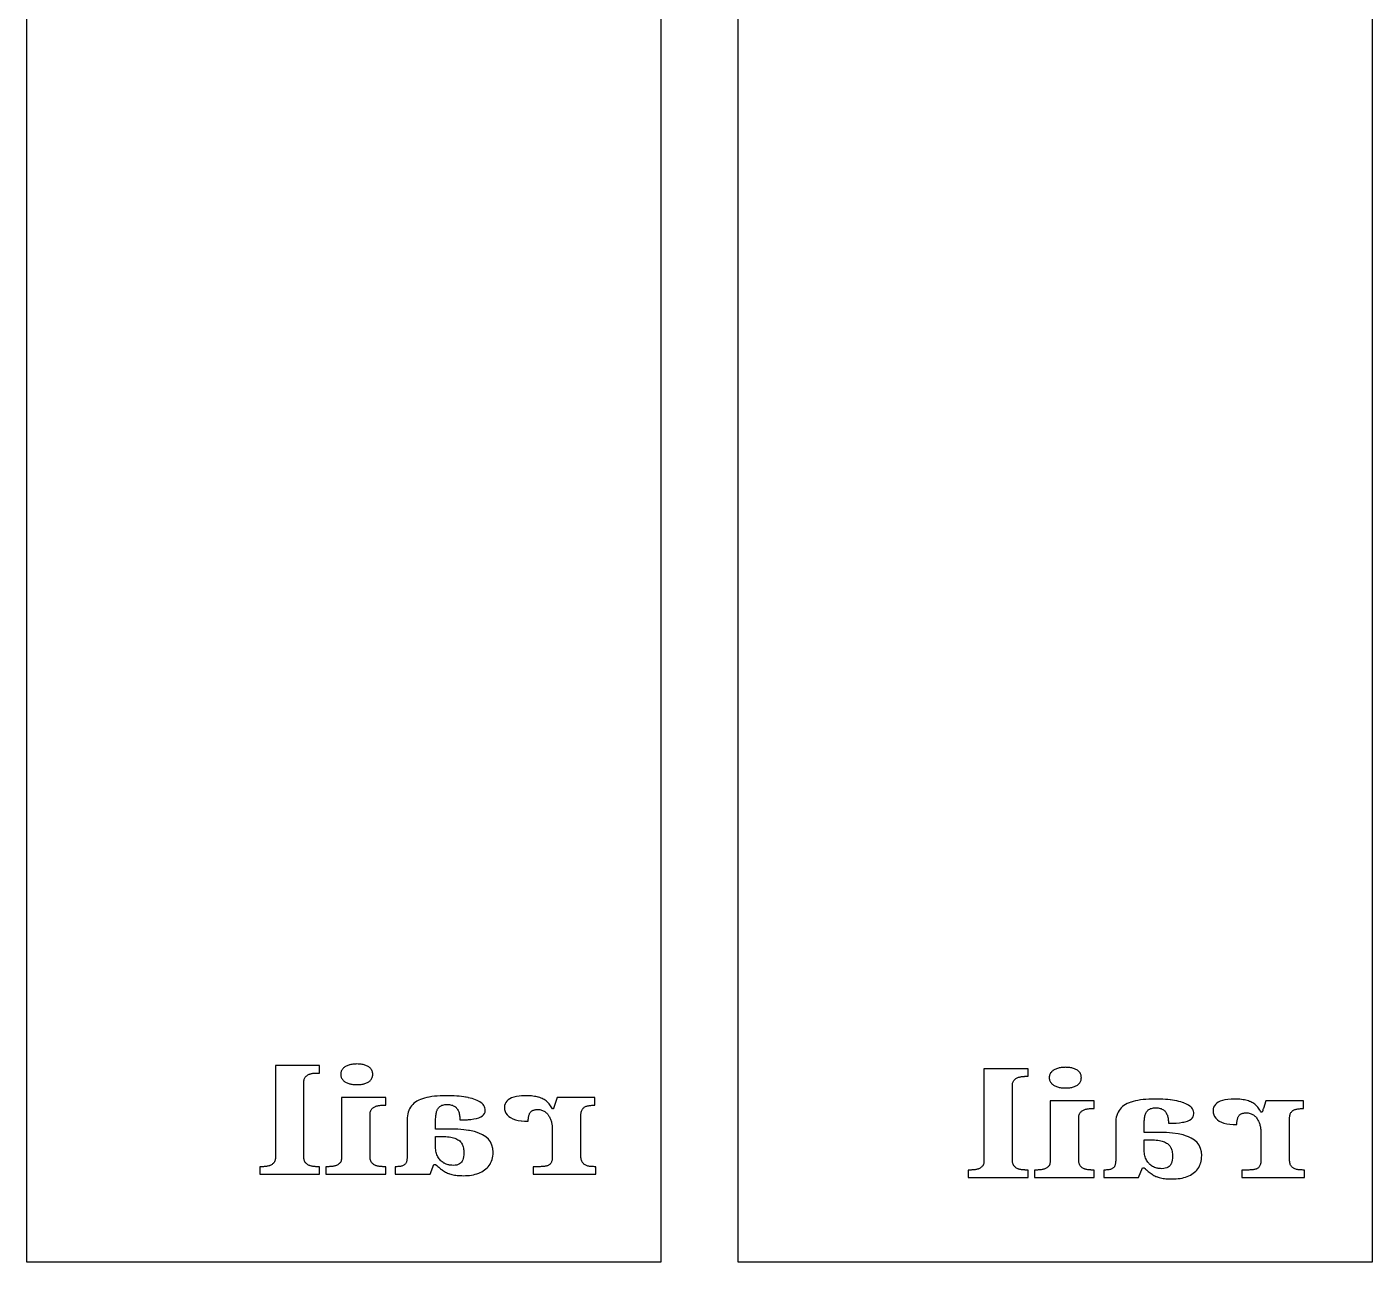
# Model space of a CAD drawing. Extents: x -140 to 308, y 299 to 701.
# Drawn here: x -138.6 to -34.6, y 509 to 604.5 of the extents above; entities that cross this region are included whole.
import ezdxf

# ---------------------------------------------------------------- set-up
doc = ezdxf.new("R2010")
doc.units = 0
doc.layers.get('0').update_dxf_attribs({"linetype": 'CONTINUOUS'})

msp = doc.modelspace()

# ---------------------------------------------------------------- linework, layer by layer
at = {"color": 1}
for points in [[(-89.599998, 509), (-120.603, 509), (-138.60001, 509), (-138.60001, 700.04501), (-120.603, 700.04501), (-94.603996, 700.04501), (-89.599998, 700.04501), (-89.599998, 515.684)], [(-34.599998, 509), (-65.819, 509), (-83.599998, 509), (-83.599998, 700.04501), (-65.819, 700.04501), (-39.82, 700.04501), (-34.599998, 700.04501), (-34.599998, 515.427)]]:
    msp.add_lwpolyline(points, close=True, dxfattribs=at)
at = {"color": 5}
for points in [[(-120.425, 516.378), (-120.603, 516.378), (-120.603, 515.788), (-119.808, 515.788), (-118.784, 515.788), (-117.184, 515.788), (-117.133, 515.788), (-117.027, 515.788), (-116.9296, 515.788), (-116.79963, 515.788), (-116.73603, 515.788), (-115.98203, 515.788), (-115.98203, 516.17331), (-115.98203, 516.20641), (-115.98203, 516.26441), (-115.98203, 516.29201), (-115.98203, 516.31371), (-115.98203, 516.34421), (-115.98203, 516.35021), (-115.98203, 516.35521), (-115.98203, 516.36631), (-115.98203, 516.37031), (-115.98203, 516.37431), (-115.98203, 516.37731), (-116.14903, 516.37731), (-116.20203, 516.37831), (-116.25703, 516.38031), (-116.31403, 516.38331), (-116.37203, 516.38831), (-116.43203, 516.39431), (-116.49403, 516.40131), (-116.55203, 516.41131), (-116.60903, 516.42331), (-116.66403, 516.43731), (-116.71703, 516.45531), (-116.73603, 516.46231), (-116.76903, 516.47501), (-116.81803, 516.49701), (-116.86903, 516.52501), (-116.91703, 516.55701), (-116.96203, 516.59101), (-117.00403, 516.62801), (-117.04303, 516.66901), (-117.08003, 516.71301), (-117.11103, 516.76301), (-117.13803, 516.81901), (-117.15803, 516.88001), (-117.17203, 516.94701), (-117.18103, 517.01901), (-117.18403, 517.09601), (-117.18403, 518.68701), (-117.18403, 522.78301), (-117.18403, 522.94601), (-117.18103, 523.01801), (-117.17203, 523.08401), (-117.15803, 523.14601), (-117.13803, 523.20101), (-117.11103, 523.25201), (-117.08003, 523.29701), (-117.04303, 523.34101), (-117.00403, 523.38101), (-116.96203, 523.41701), (-116.91703, 523.45001), (-116.86903, 523.47901), (-116.81803, 523.50501), (-116.76503, 523.52701), (-116.73603, 523.53771), (-116.71103, 523.54671), (-116.65603, 523.56471), (-116.60003, 523.57871), (-116.54203, 523.59071), (-116.48403, 523.59971), (-116.42503, 523.60771), (-116.36943, 523.61371), (-116.36743, 523.61396), (-116.31143, 523.61796), (-116.25643, 523.62196), (-116.20243, 523.62396), (-115.98243, 523.62396), (-115.98243, 524.20696), (-116.73643, 524.20696), (-118.78443, 524.20696), (-119.39043, 524.20696), (-119.39043, 518.68696), (-119.39043, 517.09596), (-119.39243, 517.01896), (-119.40043, 516.94696), (-119.41343, 516.87996), (-119.43243, 516.81896), (-119.45543, 516.76296), (-119.48443, 516.71296), (-119.52043, 516.66896), (-119.54893, 516.63896), (-119.55943, 516.62796), (-119.60243, 516.59096), (-119.64743, 516.55696), (-119.69443, 516.52496), (-119.74543, 516.49696), (-119.79843, 516.47496), (-119.80843, 516.47096), (-119.85243, 516.45466), (-119.90743, 516.43666), (-119.96443, 516.42266), (-120.02143, 516.41066), (-120.08043, 516.40066), (-120.14243, 516.39366), (-120.20243, 516.38766), (-120.26043, 516.38266), (-120.31743, 516.37966), (-120.37243, 516.37766)], [(-112.605, 522.771), (-112.5537, 522.784), (-112.534, 522.789), (-112.465, 522.809), (-112.399, 522.831), (-112.336, 522.857), (-112.276, 522.884), (-112.218, 522.915), (-112.165, 522.949), (-112.115, 522.985), (-112.069, 523.025), (-112.028, 523.068), (-111.99, 523.113), (-111.957, 523.162), (-111.928, 523.215), (-111.905, 523.27), (-111.897, 523.296), (-111.887, 523.328), (-111.873, 523.39), (-111.866, 523.454), (-111.863, 523.522), (-111.866, 523.589), (-111.873, 523.654), (-111.887, 523.715), (-111.905, 523.773), (-111.9194, 523.808), (-111.9284, 523.829), (-111.9574, 523.881), (-111.9904, 523.93), (-112.0284, 523.976), (-112.0694, 524.018), (-112.1154, 524.058), (-112.1654, 524.095), (-112.2184, 524.128), (-112.2764, 524.159), (-112.3364, 524.187), (-112.3994, 524.212), (-112.4654, 524.235), (-112.5344, 524.255), (-112.6054, 524.272), (-112.6404, 524.279), (-112.6804, 524.287), (-112.7564, 524.298), (-112.8354, 524.308), (-112.9174, 524.314), (-113.0004, 524.318), (-113.0864, 524.32), (-113.1694, 524.318), (-113.2514, 524.314), (-113.3324, 524.308), (-113.4114, 524.298), (-113.4904, 524.287), (-113.5674, 524.272), (-113.6394, 524.255), (-113.6644, 524.248), (-113.7094, 524.2351), (-113.7764, 524.2121), (-113.8414, 524.1871), (-113.9044, 524.1591), (-113.9644, 524.1281), (-114.0184, 524.0951), (-114.0694, 524.0581), (-114.1164, 524.0181), (-114.1594, 523.9761), (-114.1994, 523.9301), (-114.2364, 523.8811), (-114.2684, 523.8291), (-114.2784, 523.8081), (-114.2946, 523.7731), (-114.3146, 523.7151), (-114.3296, 523.6541), (-114.3386, 523.5891), (-114.3416, 523.5221), (-114.3386, 523.4541), (-114.3296, 523.3901), (-114.3146, 523.3281), (-114.3036, 523.2961), (-114.2946, 523.2701), (-114.2686, 523.2151), (-114.2366, 523.1621), (-114.1996, 523.1131), (-114.1596, 523.0681), (-114.1166, 523.0251), (-114.0696, 522.9851), (-114.0186, 522.9491), (-113.9646, 522.9151), (-113.9046, 522.8841), (-113.8416, 522.8571), (-113.7766, 522.8311), (-113.7096, 522.8091), (-113.6646, 522.7962), (-113.6396, 522.7892), (-113.6196, 522.7842), (-113.5676, 522.7712), (-113.4906, 522.7572), (-113.4116, 522.7452), (-113.3326, 522.7352), (-113.2516, 522.7292), (-113.1696, 522.7252), (-113.0866, 522.7242), (-113.0006, 522.7252), (-112.9176, 522.7292), (-112.8356, 522.7352), (-112.7566, 522.7452), (-112.6806, 522.7572), (-112.6406, 522.7642)], [(-65.640999, 516.121), (-65.819, 516.121), (-65.819, 515.531), (-65.536003, 515.531), (-64.512001, 515.531), (-63.487999, 515.531), (-62.464001, 515.531), (-61.439999, 515.531), (-61.198002, 515.531), (-61.198002, 516.114), (-61.198002, 516.118), (-61.198002, 516.121), (-61.365002, 516.121), (-61.418002, 516.122), (-61.440002, 516.1228), (-61.473002, 516.1238), (-61.530002, 516.1268), (-61.541602, 516.1278), (-61.588002, 516.1318), (-61.648002, 516.1378), (-61.710002, 516.1448), (-61.769002, 516.1538), (-61.825002, 516.1658), (-61.880002, 516.1808), (-61.933002, 516.1978), (-61.952002, 516.2048), (-61.985002, 516.2175), (-62.034002, 516.2405), (-62.085002, 516.2685), (-62.133002, 516.2995), (-62.178002, 516.3345), (-62.220002, 516.3715), (-62.259002, 516.4125), (-62.296002, 516.4555), (-62.328002, 516.5065), (-62.354002, 516.5625), (-62.374002, 516.6235), (-62.377602, 516.6395), (-62.389022, 516.6905), (-62.397022, 516.7615), (-62.400022, 516.8395), (-62.400022, 518.6875), (-62.400022, 522.6895), (-62.397022, 522.7615), (-62.394322, 522.7835), (-62.389022, 522.8275), (-62.374022, 522.8885), (-62.354022, 522.9445), (-62.328022, 522.9955), (-62.296022, 523.0405), (-62.259022, 523.0835), (-62.220022, 523.1235), (-62.178022, 523.1605), (-62.133022, 523.1925), (-62.085022, 523.2225), (-62.034022, 523.2475), (-61.981022, 523.2705), (-61.927022, 523.2905), (-61.910852, 523.2955), (-61.872032, 523.3075), (-61.816032, 523.3225), (-61.758032, 523.3345), (-61.700032, 523.3435), (-61.641032, 523.3515), (-61.588502, 523.3575), (-61.584002, 523.35797), (-61.527002, 523.36197), (-61.472002, 523.36597), (-61.440002, 523.36697), (-61.418002, 523.36778), (-61.198005, 523.36778), (-61.198005, 523.95078), (-61.440002, 523.95078), (-62.464004, 523.95078), (-63.488002, 523.95078), (-64.606006, 523.95078), (-64.606006, 522.78378), (-64.606006, 518.68778), (-64.606006, 516.83978), (-64.609006, 516.76178), (-64.616006, 516.69078), (-64.625906, 516.63978), (-64.629006, 516.62378), (-64.648016, 516.56278), (-64.671006, 516.50678), (-64.700006, 516.45578), (-64.736006, 516.41278), (-64.776006, 516.37178), (-64.818006, 516.33478), (-64.863006, 516.29978), (-64.911006, 516.26878), (-64.961006, 516.24078), (-65.014006, 516.21778), (-65.024006, 516.21378), (-65.068006, 516.19748), (-65.123006, 516.18048), (-65.180006, 516.16548), (-65.237006, 516.15348), (-65.296006, 516.14448), (-65.358006, 516.13748), (-65.418006, 516.13148), (-65.464406, 516.12748), (-65.476006, 516.12648), (-65.533006, 516.12348), (-65.536006, 516.12337), (-65.587996, 516.12137)], [(-58.301998, 522.466), (-58.215998, 522.468), (-58.132998, 522.472), (-58.050998, 522.478), (-57.971998, 522.488), (-57.895998, 522.5), (-57.820998, 522.514), (-57.749998, 522.531), (-57.680998, 522.551), (-57.614998, 522.574), (-57.551998, 522.599), (-57.491998, 522.627), (-57.434998, 522.658), (-57.380998, 522.691), (-57.343998, 522.7184), (-57.330998, 522.7284), (-57.285998, 522.7684), (-57.269998, 522.7844), (-57.243998, 522.8104), (-57.206998, 522.8564), (-57.172998, 522.9054), (-57.143998, 522.9574), (-57.120998, 523.0134), (-57.102998, 523.0714), (-57.089998, 523.1324), (-57.081998, 523.1974), (-57.078998, 523.2644), (-57.080398, 523.2964), (-57.081998, 523.3324), (-57.089998, 523.3974), (-57.102998, 523.4584), (-57.120998, 523.5164), (-57.143998, 523.5714), (-57.172998, 523.6244), (-57.206998, 523.6734), (-57.243998, 523.7184), (-57.285998, 523.7614), (-57.330998, 523.8014), (-57.340498, 523.8084), (-57.343998, 523.8114), (-57.380998, 523.8388), (-57.434998, 523.8718), (-57.491998, 523.9028), (-57.551998, 523.9308), (-57.614998, 523.9558), (-57.680998, 523.9778), (-57.749998, 523.9978), (-57.820998, 524.0158), (-57.895998, 524.0298), (-57.971998, 524.0418), (-58.050998, 524.0518), (-58.132998, 524.0578), (-58.215998, 524.0618), (-58.301998, 524.0638), (-58.367998, 524.0618), (-58.384998, 524.06139), (-58.466998, 524.05739), (-58.547998, 524.05139), (-58.626998, 524.04139), (-58.705998, 524.02939), (-58.782998, 524.01539), (-58.854998, 523.99739), (-58.924998, 523.97739), (-58.991998, 523.95539), (-59.056998, 523.93039), (-59.119998, 523.90239), (-59.179998, 523.87139), (-59.233998, 523.83839), (-59.275348, 523.80839), (-59.284948, 523.80139), (-59.331948, 523.76139), (-59.374948, 523.71839), (-59.391948, 523.69969), (-59.415948, 523.67339), (-59.451948, 523.62439), (-59.483948, 523.57139), (-59.509948, 523.51639), (-59.530948, 523.45839), (-59.544948, 523.39739), (-59.553948, 523.33239), (-59.556948, 523.26439), (-59.553948, 523.19739), (-59.544948, 523.13239), (-59.530948, 523.07139), (-59.509948, 523.01339), (-59.483948, 522.95739), (-59.451948, 522.90539), (-59.415948, 522.85639), (-59.391948, 522.82949), (-59.374948, 522.81039), (-59.348328, 522.78439), (-59.331948, 522.76839), (-59.284948, 522.72839), (-59.233948, 522.69139), (-59.179948, 522.65839), (-59.119948, 522.62739), (-59.056948, 522.59939), (-58.991948, 522.57439), (-58.924948, 522.55139), (-58.854948, 522.53139), (-58.782948, 522.51439), (-58.705948, 522.50039), (-58.626948, 522.48839), (-58.547948, 522.47839), (-58.466948, 522.47239), (-58.384948, 522.46839), (-58.367948, 522.46798)], [(-114.676, 516.476), (-114.688, 516.472), (-114.73, 516.4564), (-114.785, 516.4384), (-114.841, 516.4244), (-114.899, 516.4124), (-114.957, 516.4024), (-115.019, 516.3954), (-115.079, 516.3894), (-115.138, 516.3844), (-115.194, 516.3814), (-115.249, 516.3794), (-115.302, 516.3784), (-115.48, 516.3784), (-115.48, 515.7884), (-114.688, 515.7884), (-112.64, 515.7884), (-111.616, 515.7884), (-110.859, 515.7884), (-110.859, 516.16777), (-110.859, 516.20647), (-110.859, 516.26457), (-110.859, 516.29227), (-110.859, 516.31407), (-110.859, 516.34457), (-110.859, 516.35057), (-110.859, 516.35657), (-110.859, 516.36687), (-110.859, 516.37187), (-110.859, 516.37587), (-110.859, 516.37887), (-111.027, 516.37887), (-111.08, 516.37987), (-111.135, 516.38187), (-111.191, 516.38487), (-111.25, 516.38987), (-111.31, 516.39587), (-111.372, 516.40287), (-111.43, 516.41287), (-111.487, 516.42487), (-111.542, 516.43887), (-111.595, 516.45687), (-111.616, 516.46487), (-111.646, 516.47667), (-111.696, 516.49867), (-111.747, 516.52667), (-111.794, 516.55867), (-111.839, 516.59267), (-111.882, 516.62967), (-111.8925, 516.64067), (-111.921, 516.67067), (-111.957, 516.71467), (-111.989, 516.76467), (-112.015, 516.82067), (-112.035, 516.88167), (-112.05, 516.94867), (-112.059, 517.02067), (-112.062, 517.09767), (-112.062, 518.68867), (-112.062, 520.45767), (-112.059, 520.52967), (-112.05, 520.59567), (-112.035, 520.65667), (-112.015, 520.71267), (-112.0028, 520.73667), (-111.989, 520.76367), (-111.957, 520.80867), (-111.921, 520.85167), (-111.882, 520.89167), (-111.839, 520.92867), (-111.794, 520.96167), (-111.747, 520.99067), (-111.696, 521.01667), (-111.643, 521.03867), (-111.616, 521.04867), (-111.589, 521.05867), (-111.534, 521.07567), (-111.477, 521.09067), (-111.42, 521.10267), (-111.361, 521.11167), (-111.303, 521.11967), (-111.2474, 521.12567), (-111.2454, 521.12591), (-111.1894, 521.12991), (-111.1344, 521.13391), (-111.0804, 521.13591), (-110.8594, 521.13591), (-110.8594, 521.72691), (-111.6164, 521.72691), (-112.6404, 521.72691), (-114.2674, 521.72691), (-114.2674, 520.73691), (-114.2674, 518.68891), (-114.2674, 517.09791), (-114.2704, 517.02091), (-114.2784, 516.94891), (-114.2914, 516.88191), (-114.3094, 516.82091), (-114.3334, 516.76491), (-114.3614, 516.71491), (-114.3984, 516.67091), (-114.4374, 516.62991), (-114.4794, 516.59291), (-114.5244, 516.55891), (-114.5724, 516.52691), (-114.6234, 516.49891)], [(-109.558, 516.442), (-109.568, 516.439), (-109.611, 516.4252), (-109.668, 516.4102), (-109.725, 516.4012), (-109.787, 516.3932), (-109.853, 516.3862), (-109.923, 516.3822), (-109.997, 516.3792), (-110.075, 516.3782), (-110.128, 516.3782), (-110.128, 515.7882), (-109.568, 515.7882), (-108.544, 515.7882), (-107.431, 515.7882), (-107.127, 516.5462), (-107.0456, 516.5462), (-107.0366, 516.5462), (-107.026, 516.5462), (-107.0096, 516.5462), (-107.0076, 516.5462), (-107.0036, 516.5462), (-107.0016, 516.5462), (-106.9186, 516.4732), (-106.8617, 516.4241), (-106.8386, 516.4042), (-106.7606, 516.3392), (-106.6856, 516.2762), (-106.6126, 516.2182), (-106.5416, 516.1632), (-106.4956, 516.1282), (-106.4706, 516.1092), (-106.3986, 516.0572), (-106.3246, 516.0092), (-106.2486, 515.9642), (-106.1716, 515.9222), (-106.0916, 515.8842), (-106.0106, 515.8532), (-105.9836, 515.8442), (-105.9246, 515.8243), (-105.8356, 515.7983), (-105.7436, 515.7743), (-105.6476, 515.7523), (-105.5486, 515.7323), (-105.4716, 515.7212), (-105.4446, 515.7172), (-105.3346, 515.7052), (-105.2196, 515.6962), (-105.0976, 515.6892), (-104.9706, 515.6852), (-104.8376, 515.6842), (-104.6786, 515.6872), (-104.5236, 515.6962), (-104.4476, 515.7032), (-104.3726, 515.7102), (-104.2246, 515.7302), (-104.0796, 515.7562), (-103.9386, 515.7882), (-103.8026, 515.8262), (-103.6726, 515.8712), (-103.5496, 515.9242), (-103.4316, 515.9832), (-103.3216, 516.0492), (-103.2176, 516.1232), (-103.1166, 516.2012), (-103.0236, 516.2852), (-102.9376, 516.3762), (-102.8596, 516.4742), (-102.7886, 516.5792), (-102.754, 516.6402), (-102.7256, 516.6902), (-102.6746, 516.8072), (-102.6326, 516.9322), (-102.6006, 517.0632), (-102.5776, 517.2012), (-102.5636, 517.3452), (-102.5586, 517.4962), (-102.5806, 517.7862), (-102.6476, 518.0502), (-102.7596, 518.2882), (-102.9166, 518.5002), (-103.1176, 518.6852), (-103.1226, 518.6882), (-103.36399, 518.8452), (-103.65799, 518.9792), (-103.99799, 519.0892), (-104.38299, 519.1742), (-104.44799, 519.1832), (-104.81399, 519.235), (-105.28899, 519.271), (-105.80999, 519.284), (-106.49599, 519.284), (-107.00199, 519.284), (-107.00199, 519.906), (-107.00099, 519.998), (-106.99799, 520.087), (-106.99399, 520.174), (-106.98799, 520.257), (-106.97999, 520.338), (-106.97099, 520.417), (-106.95799, 520.495), (-106.94299, 520.569), (-106.92399, 520.64), (-106.90099, 520.708), (-106.88959, 520.736), (-106.87499, 520.772), (-106.84499, 520.832), (-106.81399, 520.886), (-106.77799, 520.936), (-106.73499, 520.982), (-106.68699, 521.024), (-106.63299, 521.061), (-106.57299, 521.095), (-106.51099, 521.125), (-106.49599, 521.13), (-106.44199, 521.1488), (-106.36699, 521.1668), (-106.28499, 521.1798), (-106.19699, 521.1878), (-106.10299, 521.1908), (-106.01099, 521.1878), (-105.92499, 521.1798), (-105.84399, 521.1668), (-105.76799, 521.1488), (-105.69799, 521.1248), (-105.63199, 521.0948), (-105.57199, 521.0638), (-105.51599, 521.0288), (-105.47199, 520.9952), (-105.46499, 520.9902), (-105.41899, 520.9462), (-105.37699, 520.8992), (-105.33999, 520.8482), (-105.30299, 520.7932), (-105.27059, 520.7362), (-105.27002, 520.7352), (-105.24002, 520.6742), (-105.21402, 520.6102), (-105.19202, 520.5432), (-105.17202, 520.4732), (-105.16002, 520.3972), (-105.14902, 520.3202), (-105.14102, 520.2412), (-105.13502, 520.1612), (-105.13202, 520.0782), (-105.13102, 519.9942), (-104.81702, 519.9992), (-104.53002, 520.0132), (-104.44802, 520.0202), (-104.27102, 520.0359), (-104.03902, 520.0679), (-103.83402, 520.1099), (-103.65702, 520.1619), (-103.50702, 520.2239), (-103.38402, 520.2999), (-103.28802, 520.3889), (-103.22002, 520.4909), (-103.17902, 520.6069), (-103.16502, 520.7359), (-103.17202, 520.8349), (-103.19202, 520.9289), (-103.22502, 521.0179), (-103.27202, 521.1019), (-103.33202, 521.1809), (-103.40602, 521.2549), (-103.48702, 521.3249), (-103.57902, 521.3899), (-103.68002, 521.4509), (-103.79102, 521.5069), (-103.91202, 521.5589), (-104.04302, 521.6059), (-104.18302, 521.6489), (-104.33002, 521.6889), (-104.44802, 521.7155), (-104.48502, 521.7235), (-104.64702, 521.7545), (-104.67852, 521.7595), (-104.81704, 521.7815), (-104.99504, 521.8055), (-105.17804, 521.8245), (-105.36504, 521.8405), (-105.55704, 521.8535), (-105.75204, 521.8615), (-105.95204, 521.8675), (-106.15504, 521.8695), (-106.40404, 521.8665), (-106.49604, 521.8635), (-106.64304, 521.8575), (-106.87104, 521.8435), (-107.08904, 521.8225), (-107.29604, 521.7965), (-107.49304, 521.7655), (-107.52194, 521.7595), (-107.67604, 521.7275), (-107.85004, 521.6835), (-108.01304, 521.6335), (-108.16704, 521.5775), (-108.31104, 521.5145), (-108.44504, 521.4465), (-108.54404, 521.3813), (-108.56504, 521.3675), (-108.67504, 521.2815), (-108.77404, 521.1885), (-108.86304, 521.0875), (-108.94104, 520.9795), (-109.00904, 520.8635), (-109.07004, 520.7395), (-109.07104, 520.7355), (-109.11854, 520.6065), (-109.15754, 520.4645), (-109.18554, 520.3135), (-109.20154, 520.1535), (-109.20754, 519.9855), (-109.20754, 518.6875), (-109.20754, 517.1605), (-109.20854, 517.0855), (-109.21154, 517.0145), (-109.21754, 516.9485), (-109.22554, 516.8865), (-109.23654, 516.8295), (-109.24954, 516.7775), (-109.26454, 516.7285), (-109.28354, 516.6825), (-109.30654, 516.6415), (-109.30754, 516.6395), (-109.33214, 516.6035), (-109.36214, 516.5685), (-109.39514, 516.5375), (-109.42914, 516.5095), (-109.46714, 516.4845), (-109.51014, 516.4615)], [(-99.554001, 520.696), (-99.511001, 520.722), (-99.481731, 520.736), (-99.465001, 520.744), (-99.417001, 520.761), (-99.366001, 520.775), (-99.328011, 520.782), (-99.310001, 520.786), (-99.251001, 520.794), (-99.187001, 520.798), (-99.120011, 520.8), (-99.035011, 520.797), (-98.955011, 520.789), (-98.879011, 520.776), (-98.808011, 520.757), (-98.747751, 520.736), (-98.742051, 520.734), (-98.681051, 520.704), (-98.619051, 520.671), (-98.561041, 520.634), (-98.505041, 520.595), (-98.453051, 520.552), (-98.403051, 520.506), (-98.357051, 520.457), (-98.316051, 520.403), (-98.304051, 520.3853), (-98.278051, 520.347), (-98.242051, 520.289), (-98.208051, 520.23), (-98.176051, 520.169), (-98.147051, 520.106), (-98.121051, 520.042), (-98.096051, 519.977), (-98.074051, 519.912), (-98.055051, 519.847), (-98.037051, 519.781), (-98.022051, 519.715), (-98.021456, 519.712), (-98.009056, 519.649), (-97.999056, 519.584), (-97.991056, 519.521), (-97.985056, 519.459), (-97.981056, 519.399), (-97.980056, 519.339), (-97.980056, 518.688), (-97.980056, 517.113), (-97.982056, 517.035), (-97.988056, 516.963), (-97.998056, 516.895), (-98.013056, 516.832), (-98.031056, 516.775), (-98.053056, 516.722), (-98.079056, 516.676), (-98.109056, 516.633), (-98.142056, 516.594), (-98.179056, 516.558), (-98.219056, 516.527), (-98.262056, 516.498), (-98.304056, 516.4783), (-98.309056, 516.4763), (-98.359056, 516.4563), (-98.411056, 516.4383), (-98.467056, 516.4243), (-98.525056, 516.4123), (-98.586056, 516.4023), (-98.650056, 516.3953), (-98.714056, 516.3893), (-98.780056, 516.3843), (-98.847056, 516.3813), (-98.915056, 516.3793), (-98.984056, 516.3783), (-99.454057, 516.3783), (-99.454057, 515.7883), (-98.304056, 515.7883), (-96.256052, 515.7883), (-95.232057, 515.7883), (-94.604051, 515.7883), (-94.604051, 516.25167), (-94.604051, 516.29877), (-94.604051, 516.33017), (-94.604051, 516.35397), (-94.604051, 516.35997), (-94.604051, 516.36497), (-94.604051, 516.37297), (-94.604051, 516.37597), (-94.604051, 516.37797), (-94.604051, 516.37848), (-94.645051, 516.37848), (-94.725051, 516.37948), (-94.802051, 516.38148), (-94.878051, 516.38448), (-94.952051, 516.38948), (-95.024051, 516.39548), (-95.095051, 516.40248), (-95.163051, 516.41248), (-95.227041, 516.42548), (-95.232041, 516.42648), (-95.288041, 516.44208), (-95.346041, 516.46308), (-95.400041, 516.48708), (-95.450031, 516.51408), (-95.497031, 516.54308), (-95.541031, 516.57608), (-95.581031, 516.61408), (-95.603931, 516.64008), (-95.618021, 516.65608), (-95.651021, 516.70308), (-95.680021, 516.75408), (-95.706021, 516.80908), (-95.727021, 516.87108), (-95.743021, 516.93708), (-95.755021, 517.00908), (-95.762021, 517.08608), (-95.764021, 517.16908), (-95.764021, 518.68808), (-95.764021, 520.37708), (-95.762021, 520.45708), (-95.755021, 520.53008), (-95.743021, 520.59908), (-95.727021, 520.66108), (-95.706021, 520.71708), (-95.696321, 520.73608), (-95.680011, 520.76808), (-95.654011, 520.81708), (-95.625011, 520.86108), (-95.591011, 520.90208), (-95.555011, 520.93808), (-95.515011, 520.97108), (-95.471011, 521.00008), (-95.421011, 521.02508), (-95.368011, 521.04708), (-95.312011, 521.06508), (-95.253011, 521.08108), (-95.232011, 521.08508), (-95.212651, 521.08908), (-95.191011, 521.09408), (-95.126011, 521.10308), (-95.062011, 521.11308), (-94.994021, 521.12108), (-94.922011, 521.12708), (-94.847011, 521.13208), (-94.769011, 521.13408), (-94.687011, 521.13508), (-94.687011, 521.72608), (-95.232017, 521.72608), (-96.256012, 521.72608), (-97.604011, 521.72608), (-97.876632, 520.88503), (-97.886032, 520.85603), (-97.907192, 520.85603), (-97.921812, 520.85603), (-97.939502, 520.85603), (-97.947302, 520.85603), (-97.957102, 520.85603), (-97.959002, 520.85603), (-98.009002, 520.93703), (-98.058992, 521.01503), (-98.110992, 521.08903), (-98.163992, 521.16103), (-98.217992, 521.22903), (-98.272992, 521.29503), (-98.303992, 521.32713), (-98.330992, 521.35503), (-98.392992, 521.41103), (-98.457992, 521.46403), (-98.527992, 521.51503), (-98.601992, 521.56203), (-98.680992, 521.60603), (-98.762992, 521.64703), (-98.849992, 521.68403), (-98.941992, 521.71803), (-99.037992, 521.74803), (-99.082872, 521.76003), (-99.138982, 521.77503), (-99.244985, 521.79803), (-99.355985, 521.81703), (-99.473981, 521.83303), (-99.597982, 521.84603), (-99.727979, 521.85403), (-99.86498, 521.86003), (-100.007982, 521.86203), (-100.283982, 521.85503), (-100.351982, 521.85003), (-100.533982, 521.83623), (-100.757982, 521.80423), (-100.955982, 521.75923), (-101.127982, 521.70123), (-101.272982, 521.63023), (-101.397982, 521.54723), (-101.499982, 521.45323), (-101.578982, 521.34723), (-101.635982, 521.22923), (-101.669982, 521.10023), (-101.680982, 520.96023), (-101.667982, 520.79623), (-101.651682, 520.73623), (-101.626982, 520.64523), (-101.560982, 520.50723), (-101.466982, 520.38123), (-101.346982, 520.26923), (-101.199982, 520.17023), (-101.028982, 520.08423), (-100.834982, 520.01423), (-100.619982, 519.96023), (-100.381982, 519.92123), (-100.351982, 519.91823), (-100.122982, 519.89793), (-99.86662, 519.89093), (-99.86092, 519.89077), (-99.84666, 519.89037), (-99.84416, 519.8903), (-99.84096, 519.89021), (-99.83996, 519.96321), (-99.83596, 520.03321), (-99.83096, 520.10021), (-99.82196, 520.16321), (-99.81196, 520.22421), (-99.79897, 520.28121), (-99.78697, 520.33821), (-99.77197, 520.39121), (-99.75496, 520.44121), (-99.73396, 520.48721), (-99.71096, 520.53021), (-99.68396, 520.56921), (-99.65796, 520.60521), (-99.62696, 520.63821), (-99.59296, 520.66821)], [(-60.41, 516.124), (-60.416, 516.12378), (-60.465, 516.12178), (-60.518, 516.12078), (-60.695997, 516.12078), (-60.695997, 515.53078), (-60.415998, 515.53078), (-59.391996, 515.53078), (-57.344, 515.53078), (-56.319998, 515.53078), (-56.075998, 515.53078), (-56.075998, 516.11378), (-56.075998, 516.11778), (-56.075998, 516.12078), (-56.242998, 516.12078), (-56.295998, 516.12178), (-56.319998, 516.12265), (-56.350998, 516.12365), (-56.406998, 516.12665), (-56.418798, 516.12765), (-56.465998, 516.13165), (-56.525998, 516.13765), (-56.587998, 516.14465), (-56.645998, 516.15365), (-56.702998, 516.16565), (-56.757998, 516.18065), (-56.810998, 516.19765), (-56.831998, 516.20565), (-56.861998, 516.21745), (-56.911998, 516.24045), (-56.962998, 516.26845), (-57.010998, 516.29945), (-57.055998, 516.33445), (-57.097998, 516.37145), (-57.136998, 516.41245), (-57.172998, 516.45545), (-57.204998, 516.50645), (-57.230998, 516.56245), (-57.251998, 516.62345), (-57.255298, 516.63945), (-57.265948, 516.69045), (-57.274948, 516.76145), (-57.277948, 516.83945), (-57.277948, 518.68745), (-57.277948, 520.19945), (-57.274948, 520.27045), (-57.265948, 520.33745), (-57.251948, 520.39845), (-57.230948, 520.45445), (-57.204948, 520.50545), (-57.172948, 520.55045), (-57.136948, 520.59345), (-57.097948, 520.63345), (-57.055948, 520.67045), (-57.010948, 520.70245), (-56.962948, 520.73245), (-56.956848, 520.73545), (-56.911968, 520.75745), (-56.858968, 520.78045), (-56.804968, 520.80045), (-56.749968, 520.81745), (-56.692968, 520.83245), (-56.635968, 520.84445), (-56.576968, 520.85345), (-56.518968, 520.86045), (-56.460968, 520.86645), (-56.404968, 520.87145), (-56.349968, 520.87445), (-56.295968, 520.87645), (-56.242968, 520.87745), (-56.075968, 520.87745), (-56.075968, 521.46845), (-57.34397, 521.46845), (-59.391966, 521.46845), (-59.483966, 521.46845), (-59.483966, 520.73545), (-59.483966, 518.68745), (-59.483966, 516.83945), (-59.485966, 516.76145), (-59.493966, 516.69045), (-59.503866, 516.63945), (-59.506966, 516.62345), (-59.524966, 516.56245), (-59.548966, 516.50645), (-59.577966, 516.45545), (-59.613966, 516.41245), (-59.652966, 516.37145), (-59.694966, 516.33445), (-59.739966, 516.29945), (-59.787966, 516.26845), (-59.838966, 516.24045), (-59.891966, 516.21745), (-59.903966, 516.21345), (-59.945966, 516.19785), (-60.000966, 516.18085), (-60.056966, 516.16585), (-60.114966, 516.15385), (-60.172966, 516.14485), (-60.234966, 516.13785), (-60.294966, 516.13185), (-60.342166, 516.12785), (-60.353966, 516.12685)], [(-55.291, 516.121), (-55.296, 516.121), (-55.344, 516.121), (-55.344, 515.531), (-55.296, 515.531), (-54.271998, 515.531), (-53.248, 515.531), (-52.646998, 515.531), (-52.342998, 516.289), (-52.223998, 516.289), (-52.221698, 516.289), (-52.220698, 516.289), (-52.217998, 516.289), (-52.148948, 516.2275), (-52.135998, 516.216), (-52.054998, 516.147), (-52.032828, 516.128), (-51.977998, 516.081), (-51.901998, 516.019), (-51.828998, 515.961), (-51.686999, 515.851), (-51.614999, 515.8), (-51.540999, 515.752), (-51.464999, 515.707), (-51.387999, 515.665), (-51.308999, 515.626), (-51.281669, 515.616), (-51.227009, 515.596), (-51.200009, 515.587), (-51.141009, 515.5671), (-51.052009, 515.5411), (-50.960009, 515.5161), (-50.864009, 515.4941), (-50.765009, 515.4751), (-50.661009, 515.4601), (-50.551009, 515.4481), (-50.436011, 515.4391), (-50.314009, 515.4321), (-50.18701, 515.4281), (-50.17601, 515.42802), (-50.054012, 515.4271), (-49.896011, 515.4301), (-49.740013, 515.4381), (-49.589012, 515.4531), (-49.441013, 515.4731), (-49.296012, 515.4991), (-49.15501, 515.5311), (-49.15201, 515.53194), (-49.019011, 515.56914), (-48.88901, 515.61414), (-48.766009, 515.66614), (-48.649008, 515.72614), (-48.538008, 515.79214), (-48.434008, 515.86614), (-48.33301, 515.94414), (-48.24001, 516.02814), (-48.15401, 516.11914), (-48.07601, 516.21714), (-48.00501, 516.32114), (-47.94201, 516.43214), (-47.89101, 516.55014), (-47.86077, 516.64014), (-47.84901, 516.67514), (-47.81701, 516.80614), (-47.79401, 516.94314), (-47.78001, 517.08814), (-47.77501, 517.23914), (-47.79701, 517.52914), (-47.86501, 517.79314), (-47.97601, 518.03114), (-48.133007, 518.24214), (-48.334008, 518.42814), (-48.58001, 518.58714), (-48.800713, 518.68814), (-48.875003, 518.72214), (-48.960683, 518.74974), (-49.152005, 518.81124), (-49.214005, 518.83114), (-49.599003, 518.91714), (-50.030003, 518.97814), (-50.505005, 519.01414), (-51.026005, 519.02614), (-51.200005, 519.02614), (-52.218003, 519.02614), (-52.218003, 519.64914), (-52.21732, 519.71214), (-52.217003, 519.74114), (-52.215003, 519.83014), (-52.210003, 519.91614), (-52.204003, 520.00014), (-52.196003, 520.08114), (-52.187003, 520.16014), (-52.174003, 520.23814), (-52.159003, 520.31214), (-52.140003, 520.38314), (-52.117003, 520.45114), (-52.091003, 520.51414), (-52.061003, 520.57514), (-52.030003, 520.62914), (-51.994003, 520.67914), (-51.951003, 520.72414), (-51.937293, 520.73614), (-51.903003, 520.76614), (-51.849003, 520.80414), (-51.789003, 520.83814), (-51.727003, 520.86714), (-51.658003, 520.89114), (-51.583003, 520.91014), (-51.501003, 520.92314), (-51.413003, 520.93114), (-51.319003, 520.93414), (-51.228003, 520.93114), (-51.200003, 520.92814), (-51.141003, 520.92314), (-51.060003, 520.91014), (-50.984003, 520.89114), (-50.914003, 520.86714), (-50.849003, 520.83814), (-50.788003, 520.80714), (-50.732003, 520.77214), (-50.686103, 520.73614), (-50.681003, 520.73214), (-50.635003, 520.68914), (-50.593003, 520.64214), (-50.556003, 520.59114), (-50.519003, 520.53614), (-50.486003, 520.47814), (-50.457003, 520.41714), (-50.430003, 520.35314), (-50.408003, 520.28614), (-50.391173, 520.22414), (-50.388973, 520.21614), (-50.375973, 520.14014), (-50.364973, 520.06314), (-50.356973, 519.98414), (-50.350973, 519.90314), (-50.347973, 519.82114), (-50.346973, 519.73714), (-50.175972, 519.73914), (-50.032974, 519.74114), (-49.745971, 519.75514), (-49.486973, 519.77914), (-49.254974, 519.81114), (-49.151973, 519.83224), (-49.049972, 519.85314), (-48.872974, 519.90414), (-48.722973, 519.96714), (-48.599971, 520.04314), (-48.503971, 520.13214), (-48.435971, 520.23414), (-48.394971, 520.35014), (-48.380971, 520.47914), (-48.387971, 520.57814), (-48.407971, 520.67114), (-48.432801, 520.73614), (-48.442001, 520.76014), (-48.488001, 520.84414), (-48.548001, 520.92314), (-48.622001, 520.99814), (-48.703001, 521.06714), (-48.795001, 521.13314), (-48.896003, 521.19314), (-49.008002, 521.25014), (-49.129005, 521.30114), (-49.152005, 521.30914), (-49.260003, 521.34874), (-49.399003, 521.39174), (-49.546006, 521.43074), (-49.701005, 521.46674), (-49.864003, 521.49774), (-50.033006, 521.52474), (-50.176004, 521.54324), (-50.211004, 521.54824), (-50.394006, 521.56824), (-50.581006, 521.58424), (-50.773004, 521.59624), (-50.968004, 521.60524), (-51.168004, 521.61124), (-51.200004, 521.6114), (-51.371001, 521.61224), (-51.620002, 521.60924), (-51.859004, 521.60124), (-52.087005, 521.58624), (-52.224002, 521.57364), (-52.305002, 521.56664), (-52.512003, 521.54064), (-52.709002, 521.50964), (-52.893004, 521.47164), (-53.066004, 521.42764), (-53.229002, 521.37764), (-53.248002, 521.37064), (-53.383, 521.32154), (-53.527001, 521.25854), (-53.661, 521.18954), (-53.780999, 521.11154), (-53.891, 521.02554), (-53.99, 520.93254), (-54.079, 520.83154), (-54.14761, 520.73654), (-54.15701, 520.72354), (-54.22501, 520.60754), (-54.28601, 520.48354), (-54.33601, 520.34954), (-54.37401, 520.20854), (-54.40201, 520.05754), (-54.41801, 519.89754), (-54.42401, 519.72954), (-54.42401, 518.68854), (-54.42401, 516.90354), (-54.425009, 516.82854), (-54.428009, 516.75854), (-54.434009, 516.69254), (-54.440709, 516.64054), (-54.442009, 516.63054), (-54.453009, 516.57354), (-54.466009, 516.52054), (-54.481009, 516.47254), (-54.500009, 516.42654), (-54.523009, 516.38554), (-54.549009, 516.34654), (-54.579009, 516.31254), (-54.612009, 516.28154), (-54.646009, 516.25354), (-54.684009, 516.22854), (-54.727009, 516.20554), (-54.775009, 516.18554), (-54.784009, 516.18254), (-54.827009, 516.16844), (-54.884009, 516.15344), (-54.942009, 516.14344), (-55.003009, 516.13544), (-55.069009, 516.12944), (-55.086509, 516.12844), (-55.139009, 516.12544), (-55.213009, 516.12244)], [(-43.995998, 516.127), (-44.031998, 516.125), (-44.062998, 516.124), (-44.130998, 516.122), (-44.199998, 516.121), (-44.669995, 516.121), (-44.669995, 515.531), (-44.031998, 515.531), (-43.007996, 515.531), (-40.979997, 515.531), (-40.959997, 515.531), (-39.819998, 515.531), (-39.819998, 515.616), (-39.819998, 516.12049), (-39.819998, 516.121), (-39.860998, 516.121), (-39.935998, 516.12194), (-39.940998, 516.122), (-40.017998, 516.124), (-40.093998, 516.127), (-40.108798, 516.128), (-40.167998, 516.132), (-40.239998, 516.138), (-40.310998, 516.145), (-40.378998, 516.155), (-40.442998, 516.168), (-40.447998, 516.169), (-40.503998, 516.1846), (-40.561998, 516.2046), (-40.615998, 516.2286), (-40.665998, 516.2566), (-40.712998, 516.2856), (-40.756998, 516.3186), (-40.796998, 516.3566), (-40.833998, 516.3986), (-40.866998, 516.4446), (-40.895998, 516.4956), (-40.921998, 516.5516), (-40.942998, 516.6126), (-40.949398, 516.6396), (-40.958998, 516.6796), (-40.959997, 516.6856), (-40.970997, 516.7516), (-40.977997, 516.8286), (-40.979997, 516.9106), (-40.979997, 518.6876), (-40.979997, 520.1196), (-40.977997, 520.1986), (-40.970997, 520.2726), (-40.959997, 520.3349), (-40.958998, 520.3409), (-40.942998, 520.4039), (-40.921998, 520.4599), (-40.895998, 520.5109), (-40.869998, 520.5589), (-40.840998, 520.6039), (-40.807998, 520.6449), (-40.770998, 520.6809), (-40.730998, 520.7139), (-40.696428, 520.7359), (-40.687028, 520.7419), (-40.637028, 520.7669), (-40.584028, 520.7889), (-40.528028, 520.8079), (-40.469028, 520.8239), (-40.428668, 520.8319), (-40.407028, 520.8369), (-40.342028, 520.8459), (-40.278028, 520.8559), (-40.210028, 520.8639), (-40.138028, 520.8699), (-40.064028, 520.8739), (-39.985028, 520.8769), (-39.903028, 520.8779), (-39.903028, 521.4689), (-40.959999, 521.4689), (-42.82, 521.4689), (-43.007999, 520.8889), (-43.019369, 520.8538), (-43.034639, 520.8067), (-43.052039, 520.753), (-43.057639, 520.7359), (-43.102049, 520.5989), (-43.172449, 520.5989), (-43.175049, 520.5989), (-43.225049, 520.6799), (-43.261419, 520.7359), (-43.275059, 520.7569), (-43.327059, 520.8319), (-43.380059, 520.9039), (-43.434059, 520.9719), (-43.489059, 521.0379), (-43.547059, 521.0969), (-43.609059, 521.1539), (-43.675059, 521.2069), (-43.745059, 521.2579), (-43.819059, 521.3049), (-43.897059, 521.3489), (-43.979059, 521.3899), (-44.032059, 521.4124), (-44.066059, 521.4269), (-44.158059, 521.4609), (-44.254059, 521.4909), (-44.355057, 521.5169), (-44.461056, 521.5399), (-44.572056, 521.5599), (-44.690056, 521.5759), (-44.814056, 521.5879), (-44.944057, 521.5969), (-45.056057, 521.6019), (-45.081057, 521.6029), (-45.224055, 521.6039), (-45.500056, 521.5979), (-45.751055, 521.5789), (-45.974055, 521.5459), (-46.172057, 521.5009), (-46.344058, 521.4439), (-46.489054, 521.3729), (-46.614054, 521.2899), (-46.716056, 521.1959), (-46.795056, 521.0899), (-46.852056, 520.9719), (-46.886056, 520.8429), (-46.894356, 520.7359), (-46.897056, 520.7019), (-46.884056, 520.5389), (-46.844056, 520.3879), (-46.777056, 520.2499), (-46.683056, 520.1239), (-46.563057, 520.0119), (-46.416057, 519.9119), (-46.245056, 519.8269), (-46.051056, 519.7569), (-45.836056, 519.7029), (-45.598057, 519.6639), (-45.339058, 519.6409), (-45.057056, 519.6329), (-45.056057, 519.7059), (-45.055713, 519.7119), (-45.052013, 519.7759), (-45.047013, 519.8419), (-45.038013, 519.9059), (-45.031513, 519.9454), (-45.028013, 519.9669), (-45.015013, 520.0239), (-45.003013, 520.0809), (-44.989013, 520.1339), (-44.971013, 520.1839), (-44.952753, 520.2239), (-44.950053, 520.2299), (-44.927053, 520.2719), (-44.900053, 520.3109), (-44.874053, 520.3469), (-44.843053, 520.3809), (-44.809053, 520.4109), (-44.770053, 520.4389), (-44.727053, 520.4639), (-44.681053, 520.4869), (-44.633053, 520.5039), (-44.582053, 520.5179), (-44.544053, 520.5259), (-44.527053, 520.5289), (-44.467053, 520.5369), (-44.403053, 520.5409), (-44.336053, 520.5429), (-44.251053, 520.5399), (-44.171053, 520.5319), (-44.095053, 520.5189), (-44.032053, 520.502), (-44.024053, 520.5), (-43.958053, 520.476), (-43.897053, 520.447), (-43.835053, 520.414), (-43.777053, 520.377), (-43.722053, 520.337), (-43.669053, 520.295), (-43.619053, 520.249), (-43.595583, 520.224), (-43.573053, 520.2), (-43.532053, 520.146), (-43.494053, 520.09), (-43.458053, 520.032), (-43.424053, 519.973), (-43.393053, 519.911), (-43.364053, 519.848), (-43.337053, 519.784), (-43.312053, 519.72), (-43.309353, 519.712), (-43.290063, 519.655), (-43.271063, 519.59), (-43.253063, 519.524), (-43.238063, 519.457), (-43.225063, 519.392), (-43.215063, 519.327), (-43.207063, 519.264), (-43.201063, 519.202), (-43.200934, 519.2), (-43.197034, 519.141), (-43.196034, 519.082), (-43.196034, 518.688), (-43.196034, 516.855), (-43.198034, 516.778), (-43.204034, 516.706), (-43.214714, 516.64), (-43.215038, 516.638), (-43.229038, 516.575), (-43.247038, 516.517), (-43.269038, 516.464), (-43.296038, 516.418), (-43.325038, 516.376), (-43.358038, 516.337), (-43.395038, 516.301), (-43.435038, 516.269), (-43.479038, 516.241), (-43.520038, 516.2205), (-43.525038, 516.2185), (-43.575038, 516.1985), (-43.627038, 516.1815), (-43.683038, 516.1665), (-43.741038, 516.1545), (-43.803038, 516.1455), (-43.866038, 516.1385), (-43.930038, 516.1325), (-43.982838, 516.1285)], [(-107.002, 517.879), (-107.002, 518.688), (-107.002, 518.709), (-106.496, 518.709), (-106.343, 518.709), (-106.204, 518.706), (-106.073, 518.698), (-105.9776, 518.688), (-105.949, 518.685), (-105.832, 518.666), (-105.723, 518.642), (-105.622, 518.613), (-105.524, 518.582), (-105.472, 518.5618), (-105.434, 518.547), (-105.35, 518.507), (-105.274, 518.464), (-105.204, 518.417), (-105.141, 518.366), (-105.085, 518.311), (-105.034, 518.252), (-104.99, 518.19), (-104.951, 518.125), (-104.918, 518.055), (-104.89, 517.983), (-104.868, 517.903), (-104.85, 517.819), (-104.835, 517.731), (-104.828, 517.664), (-104.825, 517.639), (-104.819, 517.541), (-104.817, 517.44), (-104.822, 517.287), (-104.838, 517.147), (-104.864, 517.021), (-104.901, 516.908), (-104.948, 516.808), (-105.005, 516.722), (-105.078, 516.648), (-105.0895, 516.64), (-105.163, 516.589), (-105.261, 516.542), (-105.372, 516.509), (-105.472, 516.4929), (-105.496, 516.4889), (-105.632, 516.4819), (-105.735, 516.4849), (-105.835, 516.4929), (-105.93, 516.5059), (-105.984, 516.5169), (-106.023, 516.5249), (-106.112, 516.5489), (-106.197, 516.5779), (-106.279, 516.6149), (-106.326, 516.6399), (-106.356, 516.6559), (-106.43, 516.7019), (-106.496, 516.7497), (-106.499, 516.7517), (-106.564, 516.8057), (-106.626, 516.8647), (-106.682, 516.9257), (-106.735, 516.9917), (-106.782, 517.0627), (-106.825, 517.1377), (-106.864, 517.2187), (-106.897, 517.3037), (-106.929, 517.3907), (-106.955, 517.4817), (-106.976, 517.5757), (-106.99, 517.6727), (-106.999, 517.7737)], [(-51.841999, 516.608), (-51.871899, 516.64), (-51.898999, 516.669), (-51.950999, 516.735), (-51.997999, 516.806), (-52.040999, 516.881), (-52.079999, 516.962), (-52.112999, 517.047), (-52.144999, 517.134), (-52.171999, 517.224), (-52.191999, 517.318), (-52.205999, 517.416), (-52.214999, 517.517), (-52.217999, 517.622), (-52.217999, 517.664), (-52.217999, 518.452), (-51.558998, 518.452), (-51.419998, 518.449), (-51.289001, 518.441), (-51.200001, 518.432), (-51.165001, 518.428), (-51.048, 518.409), (-50.938999, 518.385), (-50.838001, 518.356), (-50.741001, 518.325), (-50.650001, 518.289), (-50.566001, 518.25), (-50.490001, 518.207), (-50.420001, 518.16), (-50.357001, 518.109), (-50.301001, 518.054), (-50.250001, 517.995), (-50.206001, 517.933), (-50.176001, 517.8822), (-50.167001, 517.867), (-50.134001, 517.798), (-50.106001, 517.725), (-50.089011, 517.664), (-50.084011, 517.646), (-50.066011, 517.562), (-50.051011, 517.474), (-50.041011, 517.381), (-50.035011, 517.284), (-50.033011, 517.183), (-50.038011, 517.03), (-50.054011, 516.89), (-50.080011, 516.764), (-50.117011, 516.651), (-50.122211, 516.64), (-50.164041, 516.551), (-50.176041, 516.5327), (-50.221041, 516.464), (-50.294041, 516.391), (-50.379041, 516.331), (-50.477041, 516.285), (-50.588041, 516.252), (-50.712042, 516.232), (-50.849039, 516.225), (-50.95104, 516.228), (-51.05104, 516.236), (-51.14604, 516.249), (-51.20004, 516.26), (-51.23904, 516.268), (-51.32804, 516.291), (-51.41304, 516.321), (-51.49504, 516.358), (-51.57204, 516.399), (-51.64604, 516.444), (-51.71504, 516.495), (-51.78004, 516.549)]]:
    msp.add_lwpolyline(points, close=True, dxfattribs=at)

doc.saveas('drawing.dxf')
